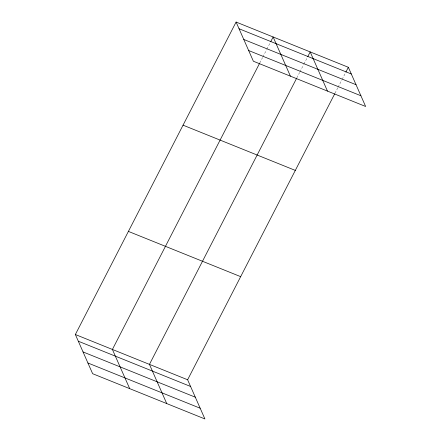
<?xml version="1.0" encoding="UTF-8"?>
<svg xmlns="http://www.w3.org/2000/svg" width="441" height="441" viewBox="0 0 441 441"><rect width="100%" height="100%" fill="white"/><g stroke="black" fill="none" stroke-linecap="round" stroke-linejoin="round"><path stroke-width="0.33" stroke-dasharray="2.21 1.65" d="M259.804 62.909L262.593 57.484M262.902 56.878L266.629 49.646M266.937 49.039L270.35 42.408M296.848 77.842L299.643 72.412M299.952 71.811L303.673 64.573M303.981 63.973L307.394 57.336M335.017 93.222L337.812 87.798M338.12 87.191L341.841 79.959M342.15 79.352L345.562 72.721"/><path stroke-width="0.66" d="M75.361 334.521L187.623 379.767L204.905 418.95L92.643 373.709L75.361 334.521L236.095 22.05L348.357 67.291L365.639 106.479L253.377 61.233L236.095 22.05M259.49 63.515L112.405 349.454L129.693 388.637M270.658 41.807L273.139 36.978L290.421 76.166M296.539 78.443L149.455 364.382L166.737 403.565M307.708 56.735L310.188 51.911L327.47 91.094M187.623 379.767L334.708 93.828M345.876 72.12L348.357 67.291M239.05 28.748L351.312 73.989M243.779 39.469L356.036 84.711M248.647 50.517L360.909 95.758M183.054 125.167L295.316 170.408M128.403 231.404L240.665 276.65M78.316 341.218L190.578 386.465M83.046 351.94L195.308 397.187M87.913 362.987L200.175 408.228"/></g></svg>
